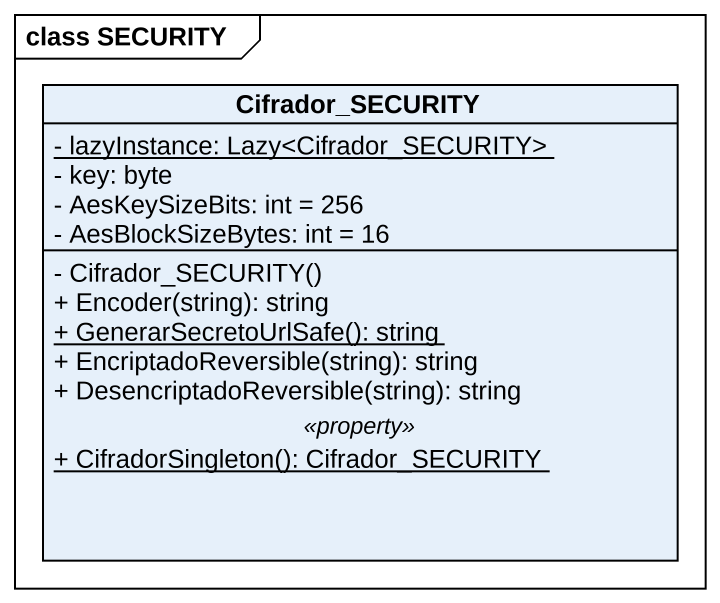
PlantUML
@startuml
mainframe class SECURITY
hide circle
hide empty members
skinparam classAttributeIconSize 0
class Cifrador_SECURITY {
  {static} - lazyInstance: Lazy<Cifrador_SECURITY>
  - key: byte
  - AesKeySizeBits: int = 256
  - AesBlockSizeBytes: int = 16
  --
  - Cifrador_SECURITY()
  + Encoder(string): string
  {static} + GenerarSecretoUrlSafe(): string
  + EncriptadoReversible(string): string
  + DesencriptadoReversible(string): string
  .. <<property>> ..
  {static} + CifradorSingleton(): Cifrador_SECURITY
}
@enduml
